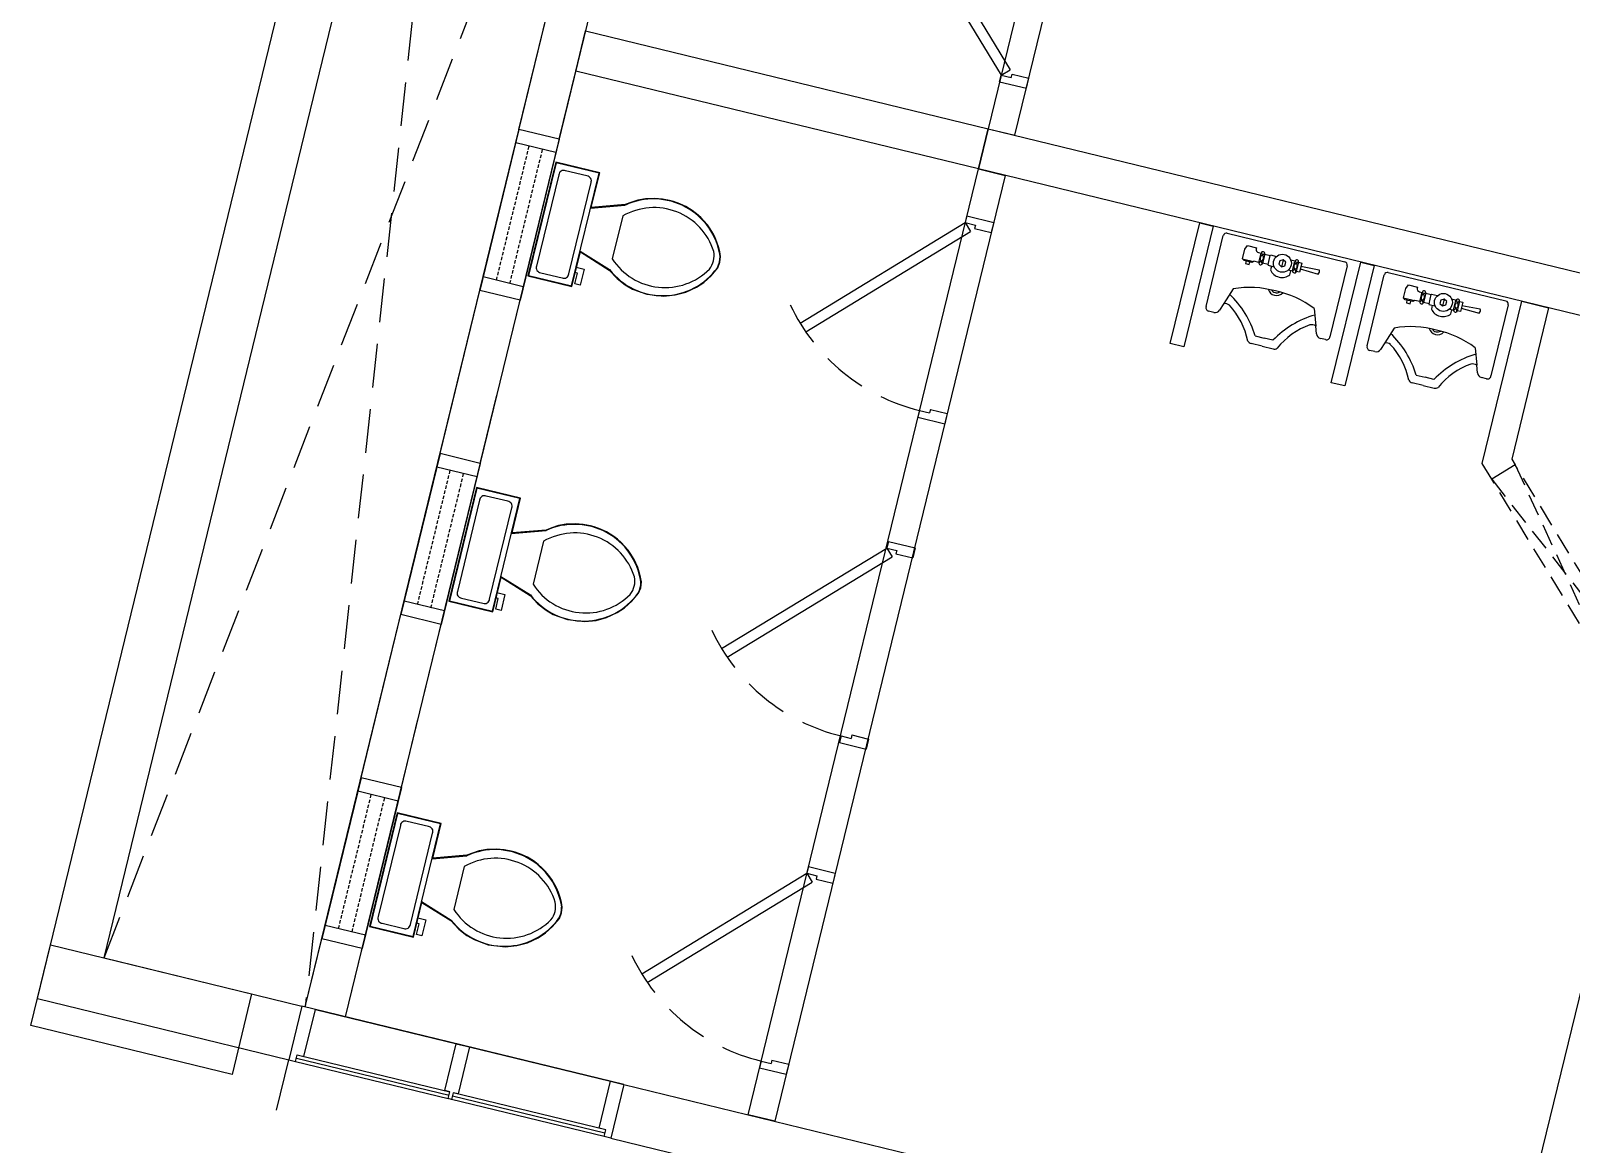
# Model space of a CAD drawing. Header units: feet. Extents: x 50754 to 76410, y 49660 to 67674.
# Drawn here: x 66001 to 66224.1, y 58008.9 to 58170.2 of the extents above; entities that cross this region are included whole.
import ezdxf

# ---------------------------------------------------------------- set-up
doc = ezdxf.new("R2010")
doc.units = ezdxf.units.FT
for name, pattern in [('Amconstr', [9999, 9999, 0]), ('DASHED', [0.75, 0.5, -0.25]), ('HIDDEN', [9.525, 6.35, -3.175])]:
    doc.linetypes.add(name, pattern=pattern)
for name, color, linetype in [('06--LINE-1 HID', 2, 'HIDDEN'), ('COL', 6, 'Continuous'), ('F--BLOCKWALL-1', 2, 'Continuous'), ('F--BLOCKWALL-3', 253, 'Continuous'), ('H--CLADDING-1', 1, 'Continuous'), ('L--DOORS-1', 1, 'Continuous'), ('L--WINDOW-0', 8, 'Continuous'), ('L--WINDOW-2', 2, 'Continuous'), ('M--STAIR IDD', 1, 'HIDDEN'), ('N--SANITARY-1', 31, 'Continuous'), ('W--ELE-1', 2, 'Continuous'), ('WALL', 4, 'Continuous')]:
    doc.layers.add(name, color=color, linetype=linetype)
doc.layers.add('F--BLOCKWALL-2', color=3, linetype='Continuous', plot=False)

# ---------------------------------------------------------------- blocks, each defined once
blk = doc.blocks.new('A$C2b783d29')
at = {"color": 253}
for p, q in [((288.99, 1650.9), (272.03, 1650.9)), ((272.03, 1650.9), (272.03, 1644.34)), ((288.91, 1650.82), (272.11, 1650.82)), ((272.11, 1650.82), (272.11, 1644.42)), ((272.91, 1649.22), (272.91, 1646.02)), ((287.31, 1650.02), (273.71, 1650.02)), ((288.11, 1646.02), (288.11, 1649.22)), ((288.91, 1644.42), (288.91, 1650.82)), ((288.99, 1644.34), (288.99, 1650.9)), ((337.49, 1650.9), (320.53, 1650.9)), ((320.53, 1650.9), (320.53, 1644.34)), ((337.41, 1650.82), (320.61, 1650.82)), ((320.61, 1650.82), (320.61, 1644.42)), ((321.41, 1649.22), (321.41, 1646.02)), ((335.81, 1650.02), (322.21, 1650.02)), ((336.61, 1646.02), (336.61, 1649.22)), ((337.41, 1644.42), (337.41, 1650.82)), ((337.49, 1644.34), (337.49, 1650.9)), ((386, 1650.9), (369.04, 1650.9)), ((369.04, 1650.9), (369.04, 1644.34)), ((385.92, 1650.82), (369.12, 1650.82)), ((369.12, 1650.82), (369.12, 1644.42)), ((369.92, 1649.22), (369.92, 1646.02)), ((384.32, 1650.02), (370.72, 1650.02)), ((385.12, 1646.02), (385.12, 1649.22)), ((385.92, 1644.42), (385.92, 1650.82)), ((386, 1644.34), (386, 1650.9)), ((272.11, 1644.42), (288.91, 1644.42)), ((273.71, 1645.22), (287.31, 1645.22)), ((274.11, 1644.02), (274.11, 1644.42)), ((274.91, 1644.42), (274.91, 1643.22)), ((277.31, 1644.42), (275.71, 1639.62)), ((283.71, 1644.42), (285.31, 1639.62)), ((320.61, 1644.42), (337.41, 1644.42)), ((322.21, 1645.22), (335.81, 1645.22)), ((322.61, 1644.02), (322.61, 1644.42)), ((323.41, 1644.42), (323.41, 1643.22)), ((325.81, 1644.42), (324.21, 1639.62)), ((332.21, 1644.42), (333.81, 1639.62)), ((369.12, 1644.42), (385.92, 1644.42)), ((370.72, 1645.22), (384.32, 1645.22)), ((371.12, 1644.02), (371.12, 1644.42)), ((371.92, 1644.42), (371.92, 1643.22)), ((374.32, 1644.42), (372.72, 1639.62)), ((380.72, 1644.42), (382.32, 1639.62)), ((272.03, 1644.34), (277.2, 1644.34)), ((272.51, 1644.02), (274.11, 1644.02)), ((272.51, 1643.22), (272.51, 1644.02)), ((274.91, 1643.22), (272.51, 1643.22)), ((277.2, 1644.34), (275.64, 1639.65)), ((285.38, 1639.65), (283.82, 1644.34)), ((283.82, 1644.34), (288.99, 1644.34)), ((320.53, 1644.34), (325.7, 1644.34)), ((321.01, 1644.02), (322.61, 1644.02)), ((321.01, 1643.22), (321.01, 1644.02)), ((323.41, 1643.22), (321.01, 1643.22)), ((325.7, 1644.34), (324.14, 1639.65)), ((333.88, 1639.65), (332.32, 1644.34)), ((332.32, 1644.34), (337.49, 1644.34)), ((369.04, 1644.34), (374.2, 1644.34)), ((369.52, 1644.02), (371.12, 1644.02)), ((369.52, 1643.22), (369.52, 1644.02)), ((371.92, 1643.22), (369.52, 1643.22)), ((374.2, 1644.34), (372.64, 1639.65)), ((382.39, 1639.65), (380.83, 1644.34)), ((380.83, 1644.34), (386, 1644.34)), ((274.71, 1638.26), (274.1, 1636.89)), ((275.64, 1639.65), (274.71, 1638.26)), ((283.71, 1639.62), (277.31, 1639.62)), ((285.9, 1638.93), (285.38, 1639.65)), ((286.42, 1638.05), (285.9, 1638.93)), ((286.88, 1637.01), (286.42, 1638.05)), ((323.21, 1638.26), (322.59, 1636.89)), ((324.14, 1639.65), (323.21, 1638.26)), ((332.21, 1639.62), (325.81, 1639.62)), ((334.4, 1638.93), (333.88, 1639.65)), ((334.92, 1638.05), (334.4, 1638.93)), ((335.38, 1637.01), (334.92, 1638.05)), ((371.72, 1638.26), (371.1, 1636.89)), ((372.64, 1639.65), (371.72, 1638.26)), ((380.72, 1639.62), (374.32, 1639.62)), ((382.91, 1638.93), (382.39, 1639.65)), ((383.43, 1638.05), (382.91, 1638.93)), ((383.89, 1637.01), (383.43, 1638.05)), ((273.76, 1635.74), (273.51, 1633.55)), ((274.1, 1636.89), (273.76, 1635.74)), ((287.27, 1635.7), (286.88, 1637.01)), ((287.45, 1634.6), (287.27, 1635.7)), ((322.25, 1635.74), (322.01, 1633.55)), ((322.59, 1636.89), (322.25, 1635.74)), ((335.77, 1635.7), (335.38, 1637.01)), ((335.95, 1634.6), (335.77, 1635.7)), ((370.76, 1635.74), (370.52, 1633.55)), ((371.1, 1636.89), (370.76, 1635.74)), ((384.28, 1635.7), (383.89, 1637.01)), ((384.46, 1634.6), (384.28, 1635.7)), ((273.51, 1633.55), (273.83, 1631.06)), ((287.49, 1633.55), (287.45, 1634.6)), ((287.49, 1632.97), (287.49, 1633.55)), ((322.01, 1633.55), (322.33, 1631.06)), ((335.99, 1633.55), (335.95, 1634.6)), ((335.99, 1632.97), (335.99, 1633.55)), ((370.52, 1633.55), (370.84, 1631.06)), ((384.5, 1633.55), (384.46, 1634.6)), ((384.5, 1632.97), (384.5, 1633.55)), ((273.83, 1631.06), (274.38, 1629.51)), ((286.87, 1630.05), (287.19, 1631.06)), ((287.19, 1631.06), (287.39, 1631.99)), ((287.39, 1631.99), (287.49, 1632.97)), ((322.33, 1631.06), (322.88, 1629.51)), ((335.36, 1630.05), (335.69, 1631.06)), ((335.69, 1631.06), (335.88, 1631.99)), ((335.88, 1631.99), (335.99, 1632.97)), ((370.84, 1631.06), (371.39, 1629.51)), ((383.87, 1630.05), (384.19, 1631.06)), ((384.19, 1631.06), (384.39, 1631.99)), ((384.39, 1631.99), (384.5, 1632.97)), ((274.38, 1629.51), (275.14, 1628.13)), ((286.16, 1628.59), (286.54, 1629.29)), ((286.54, 1629.29), (286.87, 1630.05)), ((322.88, 1629.51), (323.64, 1628.13)), ((334.66, 1628.59), (335.03, 1629.29)), ((335.03, 1629.29), (335.36, 1630.05)), ((371.39, 1629.51), (372.15, 1628.13)), ((383.17, 1628.59), (383.54, 1629.29)), ((383.54, 1629.29), (383.87, 1630.05)), ((275.14, 1628.13), (276.21, 1626.79)), ((276.21, 1626.79), (277.14, 1625.93)), ((284.23, 1626.23), (284.87, 1626.86)), ((284.87, 1626.86), (285.35, 1627.4)), ((285.35, 1627.4), (285.81, 1628.03)), ((285.81, 1628.03), (286.16, 1628.59)), ((323.64, 1628.13), (324.71, 1626.79)), ((324.71, 1626.79), (325.64, 1625.93)), ((332.73, 1626.23), (333.37, 1626.86)), ((333.37, 1626.86), (333.84, 1627.4)), ((333.84, 1627.4), (334.31, 1628.03)), ((334.31, 1628.03), (334.66, 1628.59)), ((372.15, 1628.13), (373.22, 1626.79)), ((373.22, 1626.79), (374.14, 1625.93)), ((381.24, 1626.23), (381.88, 1626.86)), ((381.88, 1626.86), (382.35, 1627.4)), ((382.35, 1627.4), (382.81, 1628.03)), ((382.81, 1628.03), (383.17, 1628.59)), ((277.14, 1625.93), (278.29, 1625.13)), ((278.29, 1625.13), (279.65, 1624.45)), ((279.65, 1624.45), (280.51, 1624.34)), ((280.51, 1624.34), (281.37, 1624.45)), ((281.37, 1624.45), (281.99, 1624.73)), ((281.99, 1624.73), (282.65, 1625.08)), ((282.65, 1625.08), (283.27, 1625.47)), ((283.27, 1625.47), (283.8, 1625.86)), ((283.8, 1625.86), (284.23, 1626.23)), ((325.64, 1625.93), (326.79, 1625.13)), ((326.79, 1625.13), (328.15, 1624.45)), ((328.15, 1624.45), (329.01, 1624.34)), ((329.01, 1624.34), (329.87, 1624.45)), ((329.87, 1624.45), (330.49, 1624.73)), ((330.49, 1624.73), (331.15, 1625.08)), ((331.15, 1625.08), (331.76, 1625.47)), ((331.76, 1625.47), (332.29, 1625.86)), ((332.29, 1625.86), (332.73, 1626.23)), ((374.14, 1625.93), (375.3, 1625.13)), ((375.3, 1625.13), (376.66, 1624.45)), ((376.66, 1624.45), (377.52, 1624.34)), ((377.52, 1624.34), (378.37, 1624.45)), ((378.37, 1624.45), (379, 1624.73)), ((379, 1624.73), (379.66, 1625.08)), ((379.66, 1625.08), (380.27, 1625.47)), ((380.27, 1625.47), (380.8, 1625.86)), ((380.8, 1625.86), (381.24, 1626.23)), ((387.39, 1553.12), (387.39, 1553.9)), ((387.94, 1554.42), (398.53, 1554.42)), ((399.01, 1553.94), (399.01, 1536.42)), ((388.97, 1552.04), (387.9, 1552.41)), ((391.37, 1551.21), (388.97, 1552.04)), ((395.74, 1550.64), (395.93, 1550.91)), ((395.93, 1550.91), (395.93, 1549.3)), ((395.93, 1550.91), (397.35, 1550.91)), ((397.35, 1550.91), (397.94, 1550.68)), ((397.94, 1550.68), (397.94, 1549.34)), ((395.74, 1550.36), (395.34, 1550.36)), ((395.34, 1550.36), (395.34, 1549.77)), ((395.34, 1549.77), (395.74, 1549.77)), ((395.74, 1549.49), (395.74, 1550.64)), ((395.93, 1549.3), (395.74, 1549.49)), ((395.97, 1548.51), (395.97, 1549.26)), ((395.97, 1548.51), (397.35, 1548.51)), ((397.35, 1548.9), (397.35, 1548.51)), ((397.94, 1549.34), (397.78, 1549.34)), ((384.28, 1545.18), (384.28, 1546.82)), ((385.5, 1546.5), (385.5, 1545.18)), ((395.89, 1546.62), (395.3, 1546.62)), ((395.97, 1547.13), (395.89, 1547.13)), ((395.89, 1547.13), (395.89, 1546.22)), ((397.35, 1547.96), (395.97, 1547.96)), ((395.97, 1547.13), (395.97, 1547.96)), ((395.97, 1547.13), (397.35, 1547.13)), ((397.35, 1547.96), (397.35, 1547.13)), ((397.35, 1547.13), (397.43, 1547.13)), ((397.43, 1547.13), (397.43, 1546.21)), ((384.28, 1545.18), (384.28, 1543.54)), ((385.5, 1543.86), (385.5, 1545.18)), ((395.89, 1543.46), (395.89, 1544.11)), ((396.4, 1545.61), (396.14, 1545.16)), ((397.14, 1545.18), (396.14, 1545.16)), ((396.14, 1545.16), (396.4, 1544.72)), ((396.91, 1545.61), (396.4, 1545.61)), ((396.4, 1544.72), (396.91, 1544.72)), ((397.17, 1545.16), (396.91, 1545.61)), ((396.91, 1544.72), (397.17, 1545.16)), ((397.43, 1544.12), (397.43, 1543.46)), ((395.3, 1543.71), (395.89, 1543.71)), ((395.97, 1543.47), (397.35, 1543.47)), ((395.97, 1542.45), (395.97, 1542.92)), ((397.35, 1542.92), (395.97, 1542.92)), ((397.35, 1542.45), (395.97, 1542.45)), ((396.49, 1542.45), (396.37, 1539.77)), ((396.88, 1542.45), (397, 1539.77)), ((397.35, 1542.92), (397.35, 1542.45)), ((387.9, 1537.95), (388.97, 1538.32)), ((391.37, 1539.15), (388.97, 1538.32)), ((387.39, 1536.46), (387.39, 1537.24)), ((398.53, 1535.94), (387.94, 1535.94)), ((387.39, 1529.12), (387.39, 1529.9)), ((388.97, 1528.04), (387.9, 1528.41)), ((387.94, 1530.42), (398.53, 1530.42)), ((399.01, 1529.94), (399.01, 1512.42)), ((391.37, 1527.21), (388.97, 1528.04)), ((395.74, 1526.36), (395.34, 1526.36)), ((395.34, 1526.36), (395.34, 1525.77)), ((395.74, 1526.64), (395.93, 1526.91)), ((395.74, 1525.49), (395.74, 1526.64)), ((395.93, 1526.91), (395.93, 1525.3)), ((395.93, 1526.91), (397.35, 1526.91)), ((397.35, 1526.91), (397.94, 1526.68)), ((397.94, 1526.68), (397.94, 1525.34)), ((395.34, 1525.77), (395.74, 1525.77)), ((395.93, 1525.3), (395.74, 1525.49)), ((395.97, 1524.51), (395.97, 1525.26)), ((395.97, 1524.51), (397.35, 1524.51)), ((397.35, 1523.96), (395.97, 1523.96)), ((395.97, 1523.13), (395.97, 1523.96)), ((397.35, 1524.9), (397.35, 1524.51)), ((397.35, 1523.96), (397.35, 1523.13)), ((397.94, 1525.34), (397.78, 1525.34)), ((384.28, 1521.18), (384.28, 1522.82)), ((385.5, 1522.5), (385.5, 1521.18)), ((395.89, 1522.62), (395.3, 1522.62)), ((395.97, 1523.13), (395.89, 1523.13)), ((395.89, 1523.13), (395.89, 1522.22)), ((395.97, 1523.13), (397.35, 1523.13)), ((397.35, 1523.13), (397.43, 1523.13)), ((397.43, 1523.13), (397.43, 1522.21)), ((384.28, 1521.18), (384.28, 1519.54)), ((385.5, 1519.86), (385.5, 1521.18)), ((395.3, 1519.71), (395.89, 1519.71)), ((395.89, 1519.46), (395.89, 1520.11)), ((395.97, 1519.47), (397.35, 1519.47)), ((396.4, 1521.61), (396.14, 1521.16)), ((397.14, 1521.18), (396.14, 1521.16)), ((396.14, 1521.16), (396.4, 1520.72)), ((396.91, 1521.61), (396.4, 1521.61)), ((396.4, 1520.72), (396.91, 1520.72)), ((397.17, 1521.16), (396.91, 1521.61)), ((396.91, 1520.72), (397.17, 1521.16)), ((397.43, 1520.12), (397.43, 1519.46)), ((395.97, 1518.45), (395.97, 1518.92)), ((397.35, 1518.92), (395.97, 1518.92)), ((397.35, 1518.45), (395.97, 1518.45)), ((396.49, 1518.45), (396.37, 1515.77)), ((396.88, 1518.45), (397, 1515.77)), ((397.35, 1518.92), (397.35, 1518.45)), ((391.37, 1515.15), (388.97, 1514.32)), ((387.39, 1512.46), (387.39, 1513.24)), ((387.9, 1513.95), (388.97, 1514.32)), ((398.53, 1511.94), (387.94, 1511.94))]:
    blk.add_line(p, q, dxfattribs=at)
at = {"color": 253, "linetype": 'ByBlock'}
for p, q in [((288.99, 1650.9), (272.03, 1650.9)), ((272.03, 1650.9), (272.03, 1644.34)), ((288.99, 1644.34), (288.99, 1650.9)), ((337.49, 1650.9), (320.53, 1650.9)), ((320.53, 1650.9), (320.53, 1644.34)), ((337.49, 1644.34), (337.49, 1650.9)), ((386, 1650.9), (369.04, 1650.9)), ((369.04, 1650.9), (369.04, 1644.34)), ((386, 1644.34), (386, 1650.9)), ((272.03, 1644.34), (277.2, 1644.34)), ((277.2, 1644.34), (275.64, 1639.65)), ((285.38, 1639.65), (283.82, 1644.34)), ((283.82, 1644.34), (288.99, 1644.34)), ((320.53, 1644.34), (325.7, 1644.34)), ((325.7, 1644.34), (324.14, 1639.65)), ((333.88, 1639.65), (332.32, 1644.34)), ((332.32, 1644.34), (337.49, 1644.34)), ((369.04, 1644.34), (374.2, 1644.34)), ((374.2, 1644.34), (372.64, 1639.65)), ((382.39, 1639.65), (380.83, 1644.34)), ((380.83, 1644.34), (386, 1644.34)), ((274.71, 1638.26), (274.1, 1636.89)), ((275.64, 1639.65), (274.71, 1638.26)), ((285.9, 1638.93), (285.38, 1639.65)), ((286.42, 1638.05), (285.9, 1638.93)), ((286.88, 1637.01), (286.42, 1638.05)), ((323.21, 1638.26), (322.59, 1636.89)), ((324.14, 1639.65), (323.21, 1638.26)), ((334.4, 1638.93), (333.88, 1639.65)), ((334.92, 1638.05), (334.4, 1638.93)), ((335.38, 1637.01), (334.92, 1638.05)), ((371.72, 1638.26), (371.1, 1636.89)), ((372.64, 1639.65), (371.72, 1638.26)), ((382.91, 1638.93), (382.39, 1639.65)), ((383.43, 1638.05), (382.91, 1638.93)), ((383.89, 1637.01), (383.43, 1638.05)), ((273.76, 1635.74), (273.51, 1633.55)), ((274.1, 1636.89), (273.76, 1635.74)), ((287.27, 1635.7), (286.88, 1637.01)), ((287.45, 1634.6), (287.27, 1635.7)), ((322.25, 1635.74), (322.01, 1633.55)), ((322.59, 1636.89), (322.25, 1635.74)), ((335.77, 1635.7), (335.38, 1637.01)), ((335.95, 1634.6), (335.77, 1635.7)), ((370.76, 1635.74), (370.52, 1633.55)), ((371.1, 1636.89), (370.76, 1635.74)), ((384.28, 1635.7), (383.89, 1637.01)), ((384.46, 1634.6), (384.28, 1635.7)), ((273.51, 1633.55), (273.83, 1631.06)), ((287.49, 1633.55), (287.45, 1634.6)), ((287.49, 1632.97), (287.49, 1633.55)), ((322.01, 1633.55), (322.33, 1631.06)), ((335.99, 1633.55), (335.95, 1634.6)), ((335.99, 1632.97), (335.99, 1633.55)), ((370.52, 1633.55), (370.84, 1631.06)), ((384.5, 1633.55), (384.46, 1634.6)), ((384.5, 1632.97), (384.5, 1633.55)), ((273.83, 1631.06), (274.38, 1629.51)), ((286.87, 1630.05), (287.19, 1631.06)), ((287.19, 1631.06), (287.39, 1631.99)), ((287.39, 1631.99), (287.49, 1632.97)), ((322.33, 1631.06), (322.88, 1629.51)), ((335.36, 1630.05), (335.69, 1631.06)), ((335.69, 1631.06), (335.88, 1631.99)), ((335.88, 1631.99), (335.99, 1632.97)), ((370.84, 1631.06), (371.39, 1629.51)), ((383.87, 1630.05), (384.19, 1631.06)), ((384.19, 1631.06), (384.39, 1631.99)), ((384.39, 1631.99), (384.5, 1632.97)), ((274.38, 1629.51), (275.14, 1628.13)), ((286.16, 1628.59), (286.54, 1629.29)), ((286.54, 1629.29), (286.87, 1630.05)), ((322.88, 1629.51), (323.64, 1628.13)), ((334.66, 1628.59), (335.03, 1629.29)), ((335.03, 1629.29), (335.36, 1630.05)), ((371.39, 1629.51), (372.15, 1628.13)), ((383.17, 1628.59), (383.54, 1629.29)), ((383.54, 1629.29), (383.87, 1630.05)), ((275.14, 1628.13), (276.21, 1626.79)), ((276.21, 1626.79), (277.14, 1625.93)), ((284.23, 1626.23), (284.87, 1626.86)), ((284.87, 1626.86), (285.35, 1627.4)), ((285.35, 1627.4), (285.81, 1628.03)), ((285.81, 1628.03), (286.16, 1628.59)), ((323.64, 1628.13), (324.71, 1626.79)), ((324.71, 1626.79), (325.64, 1625.93)), ((332.73, 1626.23), (333.37, 1626.86)), ((333.37, 1626.86), (333.84, 1627.4)), ((333.84, 1627.4), (334.31, 1628.03)), ((334.31, 1628.03), (334.66, 1628.59)), ((372.15, 1628.13), (373.22, 1626.79)), ((373.22, 1626.79), (374.14, 1625.93)), ((381.24, 1626.23), (381.88, 1626.86)), ((381.88, 1626.86), (382.35, 1627.4)), ((382.35, 1627.4), (382.81, 1628.03)), ((382.81, 1628.03), (383.17, 1628.59)), ((277.14, 1625.93), (278.29, 1625.13)), ((278.29, 1625.13), (279.65, 1624.45)), ((279.65, 1624.45), (280.51, 1624.34)), ((280.51, 1624.34), (281.37, 1624.45)), ((281.37, 1624.45), (281.99, 1624.73)), ((281.99, 1624.73), (282.65, 1625.08)), ((282.65, 1625.08), (283.27, 1625.47)), ((283.27, 1625.47), (283.8, 1625.86)), ((283.8, 1625.86), (284.23, 1626.23)), ((325.64, 1625.93), (326.79, 1625.13)), ((326.79, 1625.13), (328.15, 1624.45)), ((328.15, 1624.45), (329.01, 1624.34)), ((329.01, 1624.34), (329.87, 1624.45)), ((329.87, 1624.45), (330.49, 1624.73)), ((330.49, 1624.73), (331.15, 1625.08)), ((331.15, 1625.08), (331.76, 1625.47)), ((331.76, 1625.47), (332.29, 1625.86)), ((332.29, 1625.86), (332.73, 1626.23)), ((374.14, 1625.93), (375.3, 1625.13)), ((375.3, 1625.13), (376.66, 1624.45)), ((376.66, 1624.45), (377.52, 1624.34)), ((377.52, 1624.34), (378.37, 1624.45)), ((378.37, 1624.45), (379, 1624.73)), ((379, 1624.73), (379.66, 1625.08)), ((379.66, 1625.08), (380.27, 1625.47)), ((380.27, 1625.47), (380.8, 1625.86)), ((380.8, 1625.86), (381.24, 1626.23))]:
    blk.add_line(p, q, dxfattribs=at)
at = {"color": 253}
for centre in [(396.66, 1545.16), (396.66, 1521.16)]:
    blk.add_circle(centre, 1.3, dxfattribs=at)
for centre, radius, start, end in [((273.61, 1649.32), 0.707, 81.8699, 188.1301), ((287.41, 1649.32), 0.707, 351.8699, 98.1301), ((322.11, 1649.32), 0.707, 81.8699, 188.1301), ((335.91, 1649.32), 0.707, 351.8699, 98.1301), ((370.62, 1649.32), 0.707, 81.8699, 188.1301), ((384.42, 1649.32), 0.707, 351.8699, 98.1301), ((273.61, 1645.92), 0.707, 171.8699, 278.1301), ((287.41, 1645.92), 0.707, 261.8699, 8.1301), ((322.11, 1645.92), 0.707, 171.8699, 278.1301), ((335.91, 1645.92), 0.707, 261.8699, 8.1301), ((370.62, 1645.92), 0.707, 171.8699, 278.1301), ((384.42, 1645.92), 0.707, 261.8699, 8.1301), ((283.33, 1633.55), 9.74, 141.4691, 247.9714), ((283.87, 1633.36), 9.06, 136.3677, 238.9468), ((277.69, 1633.55), 9.74, 292.0284, 38.5307), ((277.15, 1633.36), 9.06, 301.053, 43.6321), ((331.82, 1633.55), 9.74, 141.4691, 247.9714), ((332.37, 1633.36), 9.06, 136.3677, 238.9468), ((326.19, 1633.55), 9.74, 292.0284, 38.5307), ((325.65, 1633.36), 9.06, 301.053, 43.6321), ((380.33, 1633.55), 9.74, 141.4691, 247.9714), ((380.88, 1633.36), 9.06, 136.3677, 238.9468), ((374.7, 1633.55), 9.74, 292.0284, 38.5307), ((374.16, 1633.36), 9.06, 301.053, 43.6321), ((280.51, 1628.51), 3.2, 245.7318, 294.2682), ((280.51, 1627.62), 3.2, 254.8605, 285.1395), ((329.01, 1628.51), 3.2, 245.7318, 294.2682), ((329.01, 1627.62), 3.2, 254.8605, 285.1395), ((377.52, 1628.51), 3.2, 245.7318, 294.2682), ((377.52, 1627.62), 3.2, 254.8605, 285.1395), ((387.9, 1553.9), 0.513, 85.7578, 180), ((388.15, 1553.13), 0.761, 180.7832, 250.8921), ((398.53, 1553.94), 0.472, 0, 90), ((380.02, 1557.02), 10.65, 294.9985, 326.7913), ((378.57, 1558.35), 13.73, 300.3215, 330.2591), ((387.94, 1551.66), 1.1, 334.3703, 20.0784), ((378.62, 1545.63), 13.91, 358.1271, 23.6099), ((395.97, 1548.23), 0.276, 90, 270), ((395.78, 1547.82), 0.654, 76.0432, 85.4775), ((395.83, 1548.02), 0.441, 59.0362, 76.0432), ((396.63, 1548.02), 0.441, 103.9568, 120.9638), ((396.68, 1547.82), 0.654, 90, 103.9568), ((396.68, 1547.82), 0.654, 76.0432, 90), ((396.73, 1548.02), 0.441, 59.0362, 76.0432), ((397.54, 1548.02), 0.441, 103.9568, 120.9638), ((397.78, 1548.9), 0.433, 90, 180), ((397.35, 1548.23), 0.276, 270, 90), ((397.59, 1547.82), 0.654, 97.4994, 103.9568), ((385.03, 1546.82), 0.75, 132.7318, 180), ((393.14, 1545.18), 1.26, 119.3495, 240.6505), ((396.45, 1545.16), 1.85, 128.0888, 231.9112), ((395.78, 1548.65), 0.654, 274.5225, 283.9568), ((395.83, 1548.45), 0.441, 283.9568, 300.9638), ((395.91, 1548.15), 0.29, 34.6195, 59.0362), ((395.91, 1548.32), 0.29, 300.9638, 325.3805), ((396.02, 1548.23), 0.146, 360, 34.6195), ((396.02, 1548.23), 0.146, 325.3805, 0), ((396.43, 1548.23), 0.146, 145.3805, 180), ((396.43, 1548.23), 0.146, 180, 214.6195), ((396.55, 1548.15), 0.29, 120.9638, 145.3805), ((396.55, 1548.32), 0.29, 214.6195, 239.0362), ((396.63, 1548.45), 0.441, 239.0362, 256.0432), ((396.68, 1548.65), 0.654, 256.0432, 270), ((396.68, 1548.65), 0.654, 270, 283.9568), ((396.73, 1548.45), 0.441, 283.9568, 300.9638), ((396.81, 1548.15), 0.29, 34.6195, 59.0362), ((396.81, 1548.32), 0.29, 300.9638, 325.3805), ((396.93, 1548.23), 0.146, 360, 34.6195), ((396.93, 1548.23), 0.146, 325.3805, 0), ((397.34, 1548.23), 0.146, 145.3805, 180), ((397.34, 1548.23), 0.146, 180, 214.6195), ((397.46, 1548.15), 0.29, 120.9638, 145.3805), ((397.46, 1548.32), 0.29, 214.6195, 239.0362), ((397.54, 1548.45), 0.441, 239.0362, 256.0432), ((397.59, 1548.65), 0.654, 256.0432, 262.5006), ((378.62, 1544.72), 13.91, 336.3901, 1.8729), ((393.14, 1545.18), 0.866, 134.1864, 225.8136), ((385.03, 1543.54), 0.75, 180, 227.2682), ((380.02, 1533.34), 10.65, 33.2087, 65.0015), ((378.57, 1532), 13.73, 29.8739, 59.6798), ((395.97, 1543.19), 0.276, 90, 270), ((395.78, 1542.78), 0.654, 76.0432, 85.4775), ((395.78, 1543.61), 0.654, 274.5225, 283.9568), ((395.83, 1542.98), 0.441, 59.0362, 76.0432), ((395.83, 1543.41), 0.441, 283.9568, 300.9638), ((395.91, 1543.11), 0.29, 34.6195, 59.0362), ((395.91, 1543.28), 0.29, 300.9638, 325.3805), ((396.02, 1543.19), 0.146, 360, 34.6195), ((396.02, 1543.19), 0.146, 325.3805, 0), ((396.43, 1543.19), 0.146, 145.3805, 180), ((396.43, 1543.19), 0.146, 180, 214.6195), ((396.55, 1543.11), 0.29, 120.9638, 145.3805), ((396.55, 1543.28), 0.29, 214.6195, 239.0362), ((396.63, 1542.98), 0.441, 103.9568, 120.9638), ((396.63, 1543.41), 0.441, 239.0362, 256.0432), ((396.68, 1542.78), 0.654, 90, 103.9568), ((396.68, 1543.61), 0.654, 256.0432, 270), ((396.68, 1542.78), 0.654, 76.0432, 90), ((396.68, 1543.61), 0.654, 270, 283.9568), ((396.73, 1542.98), 0.441, 59.0362, 76.0432), ((396.73, 1543.41), 0.441, 283.9568, 300.9638), ((396.81, 1543.11), 0.29, 34.6195, 59.0362), ((396.81, 1543.28), 0.29, 300.9638, 325.3805), ((396.93, 1543.19), 0.146, 0, 34.6195), ((396.93, 1543.19), 0.146, 325.3805, 0), ((397.34, 1543.19), 0.146, 145.3805, 180), ((397.34, 1543.19), 0.146, 180, 214.6195), ((397.46, 1543.11), 0.29, 120.9638, 145.3805), ((397.46, 1543.28), 0.29, 214.6195, 239.0362), ((397.54, 1542.98), 0.441, 103.9568, 120.9638), ((397.54, 1543.41), 0.441, 239.0362, 256.0432), ((397.35, 1543.19), 0.276, 270, 90), ((397.59, 1542.78), 0.654, 97.4994, 103.9568), ((397.59, 1543.61), 0.654, 256.0432, 262.5006), ((396.79, 1540.42), 0.775, 236.9151, 261.9728), ((396.57, 1540.42), 0.775, 278.0272, 303.0849), ((388.15, 1537.23), 0.761, 109.1079, 179.2168), ((387.94, 1538.7), 1.1, 339.9216, 25.6297), ((387.9, 1536.46), 0.513, 180, 274.2422), ((398.53, 1536.42), 0.472, 270, 360), ((387.9, 1529.9), 0.513, 85.7578, 180), ((388.15, 1529.13), 0.761, 180.7832, 250.8921), ((398.53, 1529.94), 0.472, 0, 90), ((380.02, 1533.02), 10.65, 294.9985, 326.7913), ((378.57, 1534.35), 13.73, 300.3215, 330.2591), ((387.94, 1527.66), 1.1, 334.3703, 20.0784), ((378.62, 1521.63), 13.91, 358.1271, 23.6099), ((395.97, 1524.23), 0.276, 90, 270), ((395.78, 1523.82), 0.654, 76.0432, 85.4775), ((395.78, 1524.65), 0.654, 274.5225, 283.9568), ((395.83, 1524.02), 0.441, 59.0362, 76.0432), ((395.83, 1524.45), 0.441, 283.9568, 300.9638), ((395.91, 1524.15), 0.29, 34.6195, 59.0362), ((395.91, 1524.32), 0.29, 300.9638, 325.3805), ((396.02, 1524.23), 0.146, 360, 34.6195), ((396.02, 1524.23), 0.146, 325.3805, 0), ((396.43, 1524.23), 0.146, 145.3805, 180), ((396.43, 1524.23), 0.146, 180, 214.6195), ((396.55, 1524.15), 0.29, 120.9638, 145.3805), ((396.55, 1524.32), 0.29, 214.6195, 239.0362), ((396.63, 1524.02), 0.441, 103.9568, 120.9638), ((396.63, 1524.45), 0.441, 239.0362, 256.0432), ((396.68, 1523.82), 0.654, 90, 103.9568), ((396.68, 1524.65), 0.654, 256.0432, 270), ((396.68, 1523.82), 0.654, 76.0432, 90), ((396.68, 1524.65), 0.654, 270, 283.9568), ((396.73, 1524.02), 0.441, 59.0362, 76.0432), ((396.73, 1524.45), 0.441, 283.9568, 300.9638), ((396.81, 1524.15), 0.29, 34.6195, 59.0362), ((396.81, 1524.32), 0.29, 300.9638, 325.3805), ((396.93, 1524.23), 0.146, 360, 34.6195), ((396.93, 1524.23), 0.146, 325.3805, 0), ((397.34, 1524.23), 0.146, 145.3805, 180), ((397.34, 1524.23), 0.146, 180, 214.6195), ((397.46, 1524.15), 0.29, 120.9638, 145.3805), ((397.46, 1524.32), 0.29, 214.6195, 239.0362), ((397.54, 1524.02), 0.441, 103.9568, 120.9638), ((397.54, 1524.45), 0.441, 239.0362, 256.0432), ((397.78, 1524.9), 0.433, 90, 180), ((397.35, 1524.23), 0.276, 270, 90), ((397.59, 1523.82), 0.654, 97.4994, 103.9568), ((397.59, 1524.65), 0.654, 256.0432, 262.5006), ((385.03, 1522.82), 0.75, 132.7318, 180), ((393.14, 1521.18), 1.26, 119.3495, 240.6505), ((393.14, 1521.18), 0.866, 134.1864, 225.8136), ((396.45, 1521.16), 1.85, 128.0888, 231.9112), ((385.03, 1519.54), 0.75, 180, 227.2682), ((378.57, 1508), 13.73, 29.8739, 59.6798), ((378.62, 1520.72), 13.91, 336.3901, 1.8729), ((395.97, 1519.19), 0.276, 90, 270), ((395.78, 1518.78), 0.654, 76.0432, 85.4775), ((395.83, 1518.98), 0.441, 59.0362, 76.0432), ((396.63, 1518.98), 0.441, 103.9568, 120.9638), ((396.68, 1518.78), 0.654, 90, 103.9568), ((396.68, 1518.78), 0.654, 76.0432, 90), ((396.73, 1518.98), 0.441, 59.0362, 76.0432), ((397.54, 1518.98), 0.441, 103.9568, 120.9638), ((397.35, 1519.19), 0.276, 270, 90), ((397.59, 1518.78), 0.654, 97.4994, 103.9568), ((380.02, 1509.34), 10.65, 33.2087, 65.0015), ((395.78, 1519.61), 0.654, 274.5225, 283.9568), ((395.83, 1519.41), 0.441, 283.9568, 300.9638), ((395.91, 1519.11), 0.29, 34.6195, 59.0362), ((395.91, 1519.28), 0.29, 300.9638, 325.3805), ((396.02, 1519.19), 0.146, 360, 34.6195), ((396.02, 1519.19), 0.146, 325.3805, 0), ((396.43, 1519.19), 0.146, 145.3805, 180), ((396.43, 1519.19), 0.146, 180, 214.6195), ((396.55, 1519.11), 0.29, 120.9638, 145.3805), ((396.55, 1519.28), 0.29, 214.6195, 239.0362), ((396.63, 1519.41), 0.441, 239.0362, 256.0432), ((396.68, 1519.61), 0.654, 256.0432, 270), ((396.68, 1519.61), 0.654, 270, 283.9568), ((396.73, 1519.41), 0.441, 283.9568, 300.9638), ((396.81, 1519.11), 0.29, 34.6195, 59.0362), ((396.81, 1519.28), 0.29, 300.9638, 325.3805), ((396.93, 1519.19), 0.146, 0, 34.6195), ((396.93, 1519.19), 0.146, 325.3805, 0), ((397.34, 1519.19), 0.146, 145.3805, 180), ((397.34, 1519.19), 0.146, 180, 214.6195), ((397.46, 1519.11), 0.29, 120.9638, 145.3805), ((397.46, 1519.28), 0.29, 214.6195, 239.0362), ((397.54, 1519.41), 0.441, 239.0362, 256.0432), ((397.59, 1519.61), 0.654, 256.0432, 262.5006), ((387.94, 1514.7), 1.1, 339.9216, 25.6297), ((396.79, 1516.42), 0.775, 236.9151, 261.9728), ((396.57, 1516.42), 0.775, 278.0272, 303.0849), ((388.15, 1513.23), 0.761, 109.1079, 179.2168), ((387.9, 1512.46), 0.513, 180, 274.2422), ((398.53, 1512.42), 0.472, 270, 360)]:
    blk.add_arc(centre, radius, start, end, dxfattribs=at)
at = {"color": 253, "linetype": 'HIDDEN'}
for centre in [(294.51, 1591.18), (343.01, 1591.08), (391.51, 1591.18)]:
    blk.add_arc(centre, 28, 128.8494, 180, dxfattribs=at)
at = {"layer": '06--LINE-1 HID', "color": 253, "ltscale": 0.5}
for p, q in [((349.38, 1484.26), (373.43, 1508.3)), ((373.43, 1508.3), (352.21, 1481.43)), ((376.25, 1505.47), (349.38, 1484.26)), ((352.21, 1481.43), (376.25, 1505.47))]:
    blk.add_line(p, q, dxfattribs=at)
at = {"layer": 'COL', "color": 253}
for p, q in [((246.5, 1665.18), (246.5, 1695.18)), ((246.5, 1695.18), (258.5, 1695.18)), ((258.5, 1695.18), (258.5, 1665.18)), ((258.5, 1665.18), (246.5, 1665.18))]:
    blk.add_line(p, q, dxfattribs=at)
at = {"layer": 'F--BLOCKWALL-1', "color": 253}
for p, q in [((258.5, 1591.18), (399.51, 1591.18)), ((258.5, 1587.18), (258.5, 1591.18)), ((399.51, 1591.18), (399.51, 1587.18)), ((546.51, 1591.18), (405.51, 1591.18)), ((405.51, 1591.18), (405.51, 1587.18)), ((399.51, 1587.18), (258.5, 1587.18)), ((405.51, 1587.18), (546.51, 1587.18)), ((373.43, 1508.3), (375.3, 1510.18)), ((376.25, 1505.47), (373.43, 1508.3)), ((375.3, 1510.18), (399.51, 1510.18)), ((399.51, 1510.18), (399.51, 1506.18)), ((376.96, 1506.18), (376.25, 1505.47)), ((399.51, 1506.18), (376.96, 1506.18))]:
    blk.add_line(p, q, dxfattribs=at)
at = {"layer": 'F--BLOCKWALL-2', "color": 253, "linetype": 'HIDDEN'}
for p, q in [((258.5, 1687.18), (486.51, 1657.18, 0)), ((486.51, 1687.18, 0), (258.5, 1657.18))]:
    blk.add_line(p, q, dxfattribs=at)
at = {"layer": 'F--BLOCKWALL-2', "color": 253}
for p, q in [((258.5, 1657.18), (486.51, 1657.18)), ((399.51, 1651.18), (405.51, 1651.18)), ((399.51, 1591.18), (399.51, 1651.18)), ((405.51, 1651.18), (405.51, 1591.18)), ((399.51, 1591.18), (405.51, 1591.18)), ((399.51, 1458.18), (399.51, 1591.18)), ((405.51, 1591.18), (399.51, 1591.18)), ((405.51, 1591.18), (405.51, 1458.18))]:
    blk.add_line(p, q, dxfattribs=at)
at = {"layer": 'F--BLOCKWALL-3', "color": 253}
for p, q in [((250.5, 1695.18), (516.5, 1695.18, -0.01)), ((250.5, 1695.18), (250.5, 1657.68)), ((258.5, 1687.18), (486.51, 1687.18, 0.01)), ((258.5, 1687.18), (258.5, 1657.68)), ((258.5, 1657.18), (268.67, 1657.18)), ((268.67, 1651.18), (268.67, 1657.18)), ((292.67, 1657.18), (317, 1657.18)), ((292.67, 1651.18), (292.67, 1657.18)), ((317, 1651.18), (317, 1657.18)), ((341, 1657.18), (365.34, 1657.18)), ((341, 1651.18), (341, 1657.18)), ((365.34, 1651.18), (365.34, 1657.18)), ((389.34, 1657.18), (415.67, 1657.18)), ((389.34, 1651.18), (389.34, 1657.18)), ((258.5, 1651.18), (546.5, 1651.18)), ((258.5, 1651.18), (268.67, 1651.18)), ((292.67, 1651.18), (302.84, 1651.18)), ((306.84, 1651.18), (317, 1651.18)), ((341, 1651.18), (351.17, 1651.18)), ((355.17, 1651.18), (365.34, 1651.18)), ((389.34, 1651.18), (399.51, 1651.18)), ((250.5, 1609.68), (250.5, 1181.68)), ((258.5, 1609.68), (258.5, 1181.68))]:
    blk.add_line(p, q, dxfattribs=at)
at = {"layer": 'H--CLADDING-1', "color": 253}
blk.add_line((243, 1657.68), (250.5, 1657.68), dxfattribs=at)
at = {"layer": 'L--DOORS-1', "color": 253}
for p, q in [((274.71, 1610.98), (294.51, 1591.18)), ((371.71, 1610.98), (391.51, 1591.18)), ((433.3, 1610.98), (413.51, 1591.18)), ((273.68, 1609.89), (293.45, 1590.12)), ((322.18, 1609.79), (341.95, 1590.02)), ((323.21, 1610.88), (343.01, 1591.08)), ((370.67, 1609.89), (390.44, 1590.12)), ((434.34, 1609.89), (414.57, 1590.12)), ((265.51, 1591.18), (265.51, 1587.18)), ((266.51, 1591.18), (265.51, 1591.18)), ((266.51, 1591.18), (266.51, 1589.68)), ((294.51, 1591.18), (293.45, 1590.12)), ((295.51, 1591.18), (294.51, 1591.18)), ((294.51, 1591.18), (294.51, 1589.68)), ((295.51, 1591.18), (295.51, 1587.18)), ((314.01, 1591.08), (314.01, 1587.08)), ((315.01, 1591.08), (314.01, 1591.08)), ((315.01, 1591.08), (315.01, 1589.58)), ((343.01, 1591.08), (341.95, 1590.02)), ((344.01, 1591.08), (343.01, 1591.08)), ((343.01, 1591.08), (343.01, 1589.58)), ((344.01, 1591.08), (344.01, 1587.08)), ((362.51, 1591.18), (362.51, 1587.18)), ((363.51, 1591.18), (362.51, 1591.18)), ((363.51, 1591.18), (363.51, 1589.68)), ((391.51, 1591.18), (390.44, 1590.12)), ((392.51, 1591.18), (391.51, 1591.18)), ((391.51, 1591.18), (391.51, 1589.68)), ((392.51, 1591.18), (392.51, 1587.18)), ((412.51, 1591.18), (413.51, 1591.18)), ((412.51, 1591.18), (412.51, 1587.18)), ((413.51, 1591.18), (413.51, 1589.68)), ((413.51, 1591.18), (414.57, 1590.12)), ((267.01, 1589.68), (266.51, 1589.68)), ((267.01, 1589.68), (267.01, 1587.18)), ((294.51, 1589.68), (294.01, 1589.68)), ((294.01, 1589.68), (294.01, 1587.18)), ((315.51, 1589.58), (315.01, 1589.58)), ((315.51, 1589.58), (315.51, 1587.08)), ((343.01, 1589.58), (342.51, 1589.58)), ((342.51, 1589.58), (342.51, 1587.08)), ((364.01, 1589.68), (363.51, 1589.68)), ((364.01, 1589.68), (364.01, 1587.18)), ((391.51, 1589.68), (391.01, 1589.68)), ((391.01, 1589.68), (391.01, 1587.18)), ((413.51, 1589.68), (414.01, 1589.68)), ((414.01, 1589.68), (414.01, 1587.18)), ((267.01, 1587.18), (265.51, 1587.18)), ((295.51, 1587.18), (294.01, 1587.18)), ((315.51, 1587.08), (314.01, 1587.08)), ((344.01, 1587.08), (342.51, 1587.08)), ((364.01, 1587.18), (362.51, 1587.18)), ((392.51, 1587.18), (391.01, 1587.18)), ((412.51, 1587.18), (414.01, 1587.18))]:
    blk.add_line(p, q, dxfattribs=at)
at = {"layer": 'L--WINDOW-0', "color": 253}
for p, q in [((250.5, 1656.68), (250.5, 1633.93)), ((251, 1656.68), (251, 1633.93)), ((251.5, 1656.68), (251.5, 1633.93)), ((258.5, 1609.68), (258.5, 1657.68)), ((258.5, 1655.68), (258.5, 1611.68)), ((250.5, 1610.68), (250.5, 1633.43)), ((251, 1610.68), (251, 1633.43)), ((251.5, 1610.68), (251.5, 1633.43))]:
    blk.add_line(p, q, dxfattribs=at)
at = {"layer": 'L--WINDOW-2', "color": 253}
for p, q in [((250.5, 1657.68), (250.5, 1656.68)), ((258.5, 1657.68), (250.5, 1657.68)), ((250.5, 1656.68), (251.5, 1656.68)), ((251.5, 1656.68), (251.5, 1655.68)), ((251.5, 1655.68), (258.5, 1655.68)), ((258.5, 1655.68), (258.5, 1657.68)), ((250.5, 1633.43), (250.5, 1633.93)), ((250.5, 1633.93), (251.5, 1633.93)), ((251.5, 1633.43), (250.5, 1633.43)), ((251.5, 1633.93), (251.5, 1634.68)), ((251.5, 1634.68), (258.5, 1634.68)), ((251.5, 1632.68), (251.5, 1633.43)), ((258.5, 1634.68), (258.5, 1632.68)), ((258.5, 1632.68), (251.5, 1632.68)), ((251.5, 1610.68), (251.5, 1611.68)), ((251.5, 1611.68), (258.5, 1611.68)), ((258.5, 1611.68), (258.5, 1609.68)), ((250.5, 1609.68), (250.5, 1610.68)), ((250.5, 1610.68), (251.5, 1610.68)), ((258.5, 1609.68), (250.5, 1609.68))]:
    blk.add_line(p, q, dxfattribs=at)
at = {"layer": 'M--STAIR IDD', "color": 253, "ltscale": 2}
blk.add_arc((2623.84, 1040.18), 2031, 163.55399, 196.44601, dxfattribs=at)
at = {"layer": 'N--SANITARY-1', "color": 253}
for p, q in [((381.52, 1556.18), (381.52, 1558.18)), ((381.52, 1558.18), (399.51, 1558.18)), ((399.51, 1558.18), (399.51, 1556.18)), ((399.51, 1556.18), (381.52, 1556.18)), ((381.52, 1532.18), (381.52, 1534.18)), ((381.52, 1534.18), (399.51, 1534.18)), ((399.51, 1534.18), (399.51, 1532.18)), ((399.51, 1532.18), (381.52, 1532.18)), ((258.5, 1478.18), (347.51, 1478.18))]:
    blk.add_line(p, q, dxfattribs=at)
at = {"layer": 'W--ELE-1', "color": 253, "ltscale": 10}
for p, q in [((292.67, 1657.18), (268.67, 1657.18)), ((270.67, 1651.18), (270.67, 1657.18)), ((290.67, 1651.18), (290.67, 1657.18)), ((341, 1657.18), (317, 1657.18)), ((319, 1651.18), (319, 1657.18)), ((339, 1651.18), (339, 1657.18)), ((389.34, 1657.18), (365.34, 1657.18)), ((367.34, 1651.18), (367.34, 1657.18)), ((387.34, 1651.18), (387.34, 1657.18)), ((292.67, 1651.18), (268.67, 1651.18)), ((341, 1651.18), (317, 1651.18)), ((389.34, 1651.18), (365.34, 1651.18))]:
    blk.add_line(p, q, dxfattribs=at)
at = {"layer": 'W--ELE-1', "color": 253, "linetype": 'DASHED'}
for p, q in [((270.67, 1655.18), (290.67, 1655.18)), ((319, 1655.18), (339, 1655.18)), ((367.34, 1655.18), (387.34, 1655.18)), ((270.67, 1653.18), (290.67, 1653.18)), ((319, 1653.18), (339, 1653.18)), ((367.34, 1653.18), (387.34, 1653.18))]:
    blk.add_line(p, q, dxfattribs=at)

msp = doc.modelspace()

# ---------------------------------------------------------------- block references
at = {"layer": 'WALL', "color": 253, "linetype": 'Amconstr', "lineweight": 25, "rotation": 76.31633277806492}
msp.add_blockref('A$C2b783d29', (67589.70836, 57385.58811, 0.01704), dxfattribs=at)

doc.saveas('drawing.dxf')
